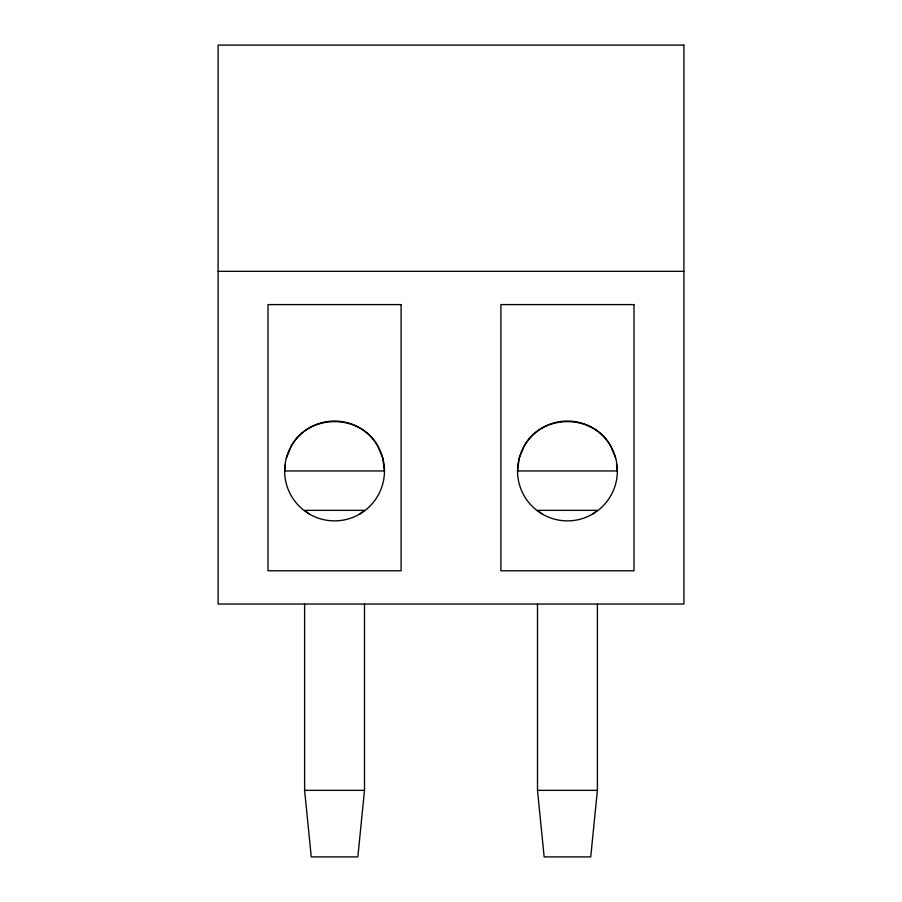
<?xml version="1.0" encoding="UTF-8"?>
<svg xmlns="http://www.w3.org/2000/svg" width="902" height="902" viewBox="0 0 902 902"><rect width="100%" height="100%" fill="white"/><g stroke="black" fill="none" stroke-linecap="round" stroke-linejoin="round"><path stroke-width="1.35" d="M364.498 604.047L364.498 790.355L357.846 856.9L311.269 856.9L304.605 790.355L304.605 604.047M597.395 604.047L597.395 790.355L590.731 856.9L544.154 856.9L537.502 790.355L537.502 604.047M285.494 464.507L284.649 470.957L384.455 470.957L382.764 458.047L378.276 447.212M286.351 458.047L290.839 447.212M523.724 447.212L519.236 458.047L517.545 470.957L617.351 470.957L616.506 464.507M291.335 446.005C308.811 413.511 360.293 413.511 377.769 446.005M524.231 446.005C541.707 413.511 593.189 413.511 610.665 446.005M359.503 514.185L364.498 510.352L304.605 510.352L309.6 514.185A49.903 49.903 0 0 0 384.455 470.957A49.903 49.903 0 0 0 309.6 427.74A49.903 49.903 0 0 0 309.6 514.185M592.4 514.185L597.395 510.352L537.502 510.352L542.497 514.185A49.903 49.903 0 0 0 617.351 470.957A49.903 49.903 0 0 0 542.497 427.74A49.903 49.903 0 0 0 542.497 514.185M218.104 271.344L683.896 271.344M304.605 790.355L364.498 790.355M537.502 790.355L597.395 790.355M611.161 447.212L615.649 458.047M683.896 45.1L218.104 45.1L218.104 604.047L683.896 604.047L683.896 45.1M401.097 304.605L268.007 304.605L268.007 570.774L401.097 570.774L401.097 304.605M633.993 304.605L500.903 304.605L500.903 570.774L633.993 570.774L633.993 304.605"/></g></svg>
